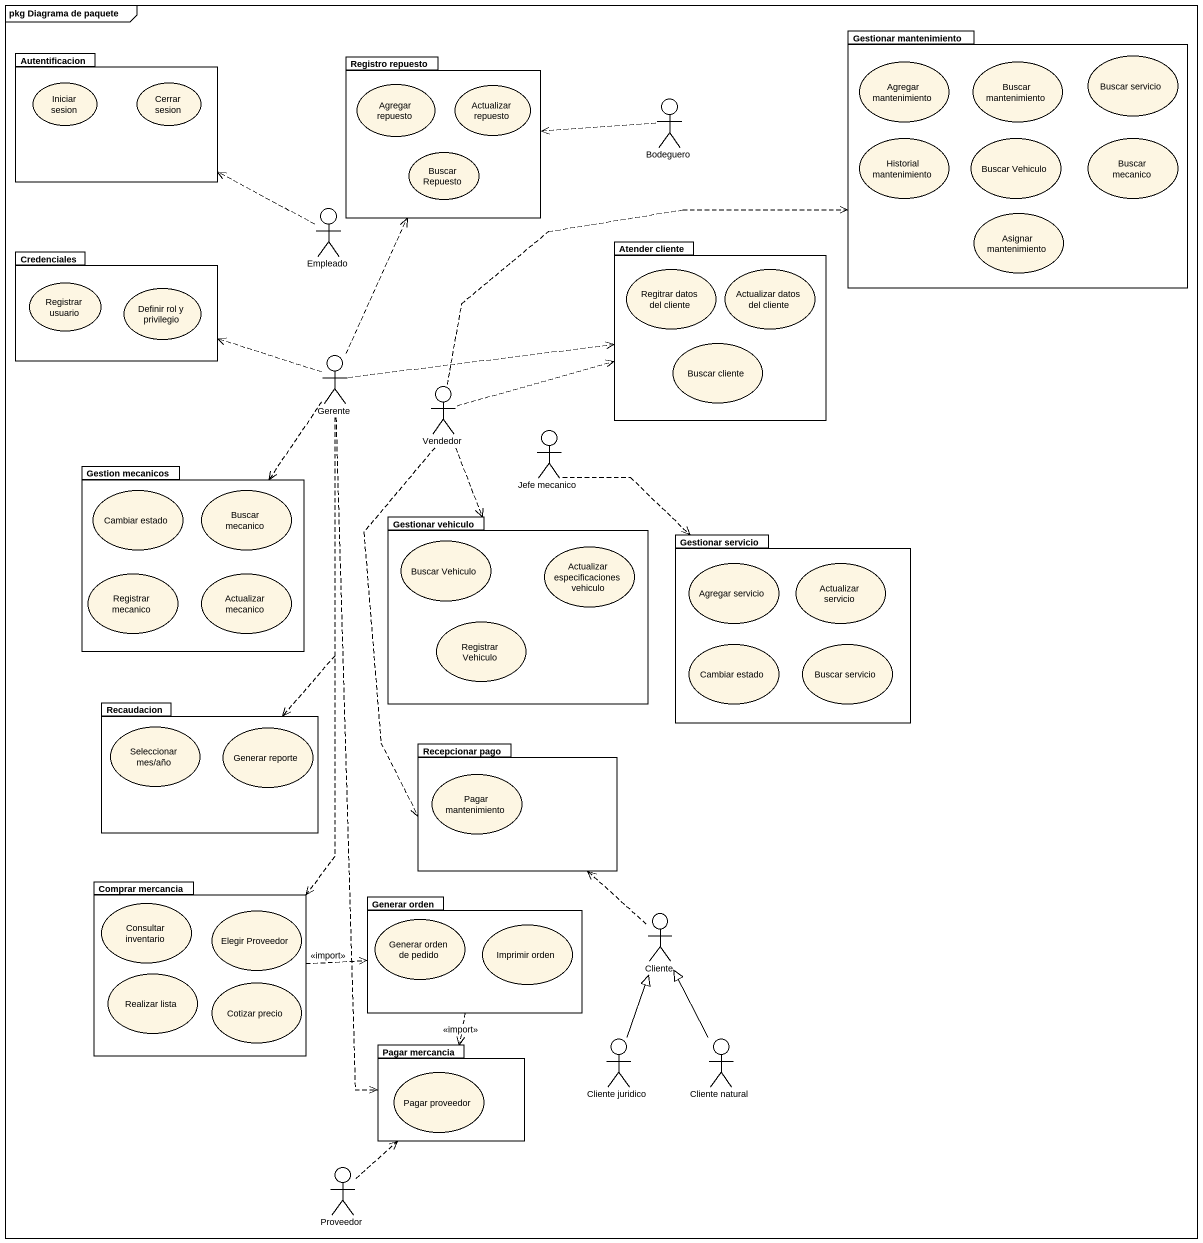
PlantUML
@startuml
mainframe pkg Diagrama de paquete
package "Gestionar mantenimiento" as Gestionar_mantenimiento {
  usecase "Agregar mantenimiento" as Agregar_mantenimiento
  usecase "Buscar mantenimiento" as Buscar_mantenimiento
  usecase "Buscar servicio" as Buscar_servicio
  usecase "Historial mantenimiento" as Historial_mantenimiento
  usecase "Buscar Vehiculo" as Buscar_Vehiculo
  usecase "Buscar mecanico" as Buscar_mecanico
  usecase "Asignar mantenimiento" as Asignar_mantenimiento
}
package Autentificacion {
  usecase "Iniciar sesion" as Iniciar_sesion
  usecase "Cerrar sesion" as Cerrar_sesion
}
package "Registro repuesto" as Registro_repuesto {
  usecase "Agregar repuesto" as Agregar_repuesto
  usecase "Actualizar repuesto" as Actualizar_repuesto
  usecase "Buscar Repuesto" as Buscar_Repuesto
}
actor Bodeguero
actor Empleado
package Credenciales {
  usecase "Registrar usuario" as Registrar_usuario
  usecase "Definir rol y privilegio" as Definir_rol_y_privilegio
}
package "Atender cliente" as Atender_cliente {
  usecase "Regitrar datos del cliente" as Regitrar_datos_del_cliente
  usecase "Actualizar datos del cliente" as Actualizar_datos_del_cliente
  usecase "Buscar cliente" as Buscar_cliente
}
actor Gerente
actor Vendedor
actor "Jefe mecanico" as Jefe_mecanico
package "Gestion mecanicos" as Gestion_mecanicos {
  usecase "Cambiar estado" as Cambiar_estado
  usecase "Buscar mecanico" as Buscar_mecanico_2
  usecase "Registrar mecanico" as Registrar_mecanico
  usecase "Actualizar mecanico" as Actualizar_mecanico
}
package "Gestionar vehiculo" as Gestionar_vehiculo {
  usecase "Buscar Vehiculo" as Buscar_Vehiculo_2
  usecase "Actualizar especificaciones vehiculo" as Actualizar_especificaciones
  usecase "Registrar Vehiculo" as Registrar_Vehiculo
}
package "Gestionar servicio" as Gestionar_servicio {
  usecase "Agregar servicio" as Agregar_servicio
  usecase "Actualizar servicio" as Actualizar_servicio
  usecase "Cambiar estado" as Cambiar_estado_2
  usecase "Buscar servicio" as Buscar_servicio_2
}
package Recaudacion {
  usecase "Seleccionar mes/año" as Seleccionar_mes_año
  usecase "Generar reporte" as Generar_reporte
}
package "Recepcionar pago" as Recepcionar_pago {
  usecase "Pagar mantenimiento" as Pagar_mantenimiento
}
package "Comprar mercancia" as Comprar_mercancia {
  usecase "Consultar inventario" as Consultar_inventario
  usecase "Elegir Proveedor" as Elegir_Proveedor
  usecase "Realizar lista" as Realizar_lista
  usecase "Cotizar precio" as Cotizar_precio
}
package "Generar orden" as Generar_orden {
  usecase "Generar orden de pedido" as Generar_orden_de_pedido
  usecase "Imprimir orden" as Imprimir_orden
}
actor Cliente
actor "Cliente juridico" as Cliente_juridico
actor "Cliente natural" as Cliente_natural
package "Pagar mercancia" as Pagar_mercancia {
  usecase "Pagar proveedor" as Pagar_proveedor
}
actor Proveedor
Bodeguero .left.> Registro_repuesto
Empleado .left.> Autentificacion
Gerente .up.> Registro_repuesto
Gerente .left.> Credenciales
Gerente .right.> Atender_cliente
Gerente ..> Gestion_mecanicos
Gerente ..> Recaudacion
Gerente ..> Comprar_mercancia
Gerente ..> Pagar_mercancia
Vendedor .right.> Gestionar_mantenimiento
Vendedor .right.> Atender_cliente
Vendedor ..> Gestionar_vehiculo
Vendedor ..> Recepcionar_pago
Jefe_mecanico ..> Gestionar_servicio
Comprar_mercancia .right.> Generar_orden : <<import>>
Generar_orden ..> Pagar_mercancia : <<import>>
Cliente .up.> Recepcionar_pago
Cliente_juridico -up-|> Cliente
Cliente_natural -up-|> Cliente
Proveedor .up.> Pagar_mercancia
@enduml
